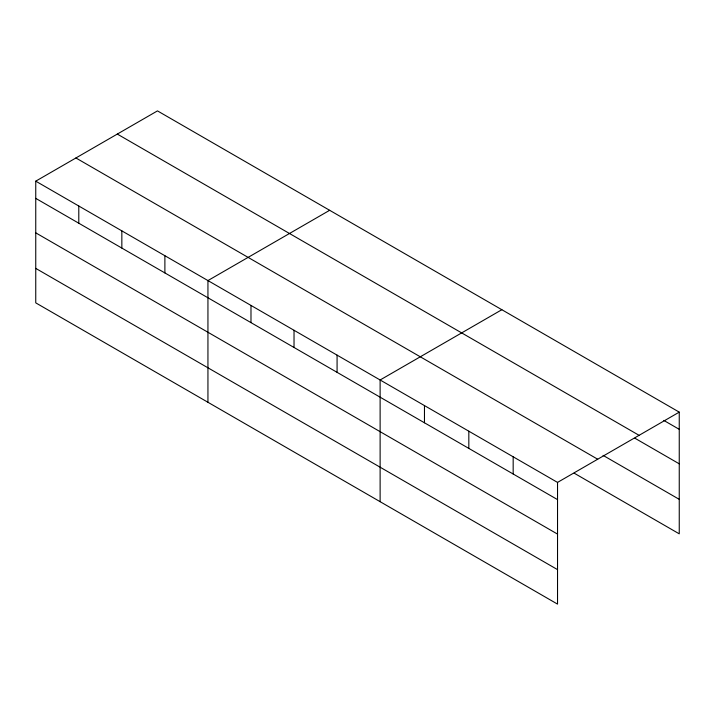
<?xml version="1.0" encoding="UTF-8"?>
<svg xmlns="http://www.w3.org/2000/svg" width="715" height="715" viewBox="0 0 715 715"><rect width="100%" height="100%" fill="white"/><g stroke="black" fill="none" stroke-linecap="round" stroke-linejoin="round"><path stroke-width="1.07" d="M557.53 534.096L557.53 482.411L35.75 181.163L35.75 302.865L557.53 604.112L557.53 534.096L35.75 232.849M574.154 473.16L679.25 533.837L679.25 412.135L157.47 110.888L35.75 181.163M329.66 210.299L207.94 280.575L207.94 402.277M501.85 309.711L380.121 379.987L380.121 501.689M557.53 482.411L679.25 412.135M663.824 420.429L679.25 429.331M117.305 134.08L639.085 435.328M634.902 438.215L679.25 463.821M603.085 455.375L679.25 499.347M75.915 157.97L597.695 459.218M35.75 198.368L557.53 499.606M35.75 268.384L557.53 569.623M513.173 456.805L513.173 474M468.825 431.199L468.825 448.394M424.469 405.593L424.469 422.788M337.078 355.132L337.078 372.336M294.026 330.285L294.026 347.481M250.983 305.43L250.983 322.626M164.888 255.72L164.888 272.924M121.845 230.874L121.845 248.069M78.793 206.018L78.793 223.214"/></g></svg>
